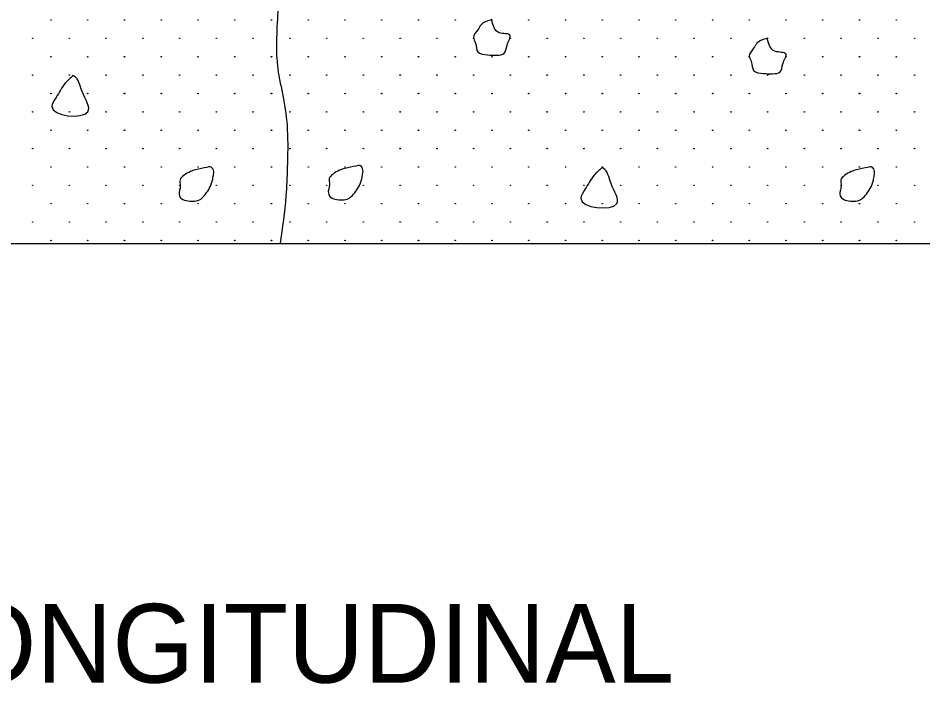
# Model space of a CAD drawing. Extents: x 0 to 2.83, y 0 to 1.83.
# Drawn here: x 0.8083 to 0.9819, y 0.4458 to 0.5726 of the extents above; entities that cross this region are included whole.
import ezdxf

# ---------------------------------------------------------------- set-up
doc = ezdxf.new("R2010")
doc.units = 0
doc.layers.add('RD_Pr_Roadway_Items', color=7, linetype='Continuous')
doc.layers.add('RD_Pr_Roadway_Notes', color=7, linetype='Continuous')

msp = doc.modelspace()

# ---------------------------------------------------------------- linework, layer by layer
at = {"layer": 'RD_Pr_Roadway_Items'}
msp.add_line((0.74437, 0.52964), (0.98189, 0.52964), dxfattribs=at)
for centre in [(0.81456, 0.57224), (0.82155, 0.57224), (0.82855, 0.57224), (0.83555, 0.57224), (0.84255, 0.57224), (0.84955, 0.57224), (0.85654, 0.57224), (0.86354, 0.57224), (0.87054, 0.57224), (0.87754, 0.57224), (0.88453, 0.57224), (0.89153, 0.57224), (0.89853, 0.57224), (0.90553, 0.57224), (0.91253, 0.57224), (0.91952, 0.57224), (0.92652, 0.57224), (0.93352, 0.57224), (0.94052, 0.57224), (0.94752, 0.57224), (0.95451, 0.57224), (0.96151, 0.57224), (0.96851, 0.57224), (0.97551, 0.57224), (0.81106, 0.56874), (0.81805, 0.56874), (0.82505, 0.56874), (0.83205, 0.56874), (0.83905, 0.56874), (0.84605, 0.56874), (0.85304, 0.56874), (0.86004, 0.56874), (0.86704, 0.56874), (0.87404, 0.56874), (0.88104, 0.56874), (0.88803, 0.56874), (0.89503, 0.56874), (0.90203, 0.56874), (0.90903, 0.56874), (0.91603, 0.56874), (0.92302, 0.56874), (0.93002, 0.56874), (0.93702, 0.56874), (0.94402, 0.56874), (0.95102, 0.56874), (0.95801, 0.56874), (0.96501, 0.56874), (0.97201, 0.56874), (0.97901, 0.56874), (0.81456, 0.56524), (0.82155, 0.56524), (0.82855, 0.56524), (0.83555, 0.56524), (0.84255, 0.56524), (0.84955, 0.56524), (0.85654, 0.56524), (0.86354, 0.56524), (0.87054, 0.56524), (0.87754, 0.56524), (0.88453, 0.56524), (0.89153, 0.56524), (0.89853, 0.56524), (0.90553, 0.56524), (0.91253, 0.56524), (0.91952, 0.56524), (0.92652, 0.56524), (0.93352, 0.56524), (0.94052, 0.56524), (0.94752, 0.56524), (0.95451, 0.56524), (0.96151, 0.56524), (0.96851, 0.56524), (0.97551, 0.56524), (0.81106, 0.56174), (0.81805, 0.56174), (0.82505, 0.56174), (0.83205, 0.56174), (0.83905, 0.56174), (0.84605, 0.56174), (0.85304, 0.56174), (0.86004, 0.56174), (0.86704, 0.56174), (0.87404, 0.56174), (0.88104, 0.56174), (0.88803, 0.56174), (0.89503, 0.56174), (0.90203, 0.56174), (0.90903, 0.56174), (0.91603, 0.56174), (0.92302, 0.56174), (0.93002, 0.56174), (0.93702, 0.56174), (0.94402, 0.56174), (0.95102, 0.56174), (0.95801, 0.56174), (0.96501, 0.56174), (0.97201, 0.56174), (0.97901, 0.56174), (0.81456, 0.55824), (0.82155, 0.55824), (0.82855, 0.55824), (0.83555, 0.55824), (0.84255, 0.55824), (0.84955, 0.55824), (0.85654, 0.55824), (0.86354, 0.55824), (0.87054, 0.55824), (0.87754, 0.55824), (0.88453, 0.55824), (0.89153, 0.55824), (0.89853, 0.55824), (0.90553, 0.55824), (0.91253, 0.55824), (0.91952, 0.55824), (0.92652, 0.55824), (0.93352, 0.55824), (0.94052, 0.55824), (0.94752, 0.55824), (0.95451, 0.55824), (0.96151, 0.55824), (0.96851, 0.55824), (0.97551, 0.55824), (0.81106, 0.55474), (0.81805, 0.55474), (0.82505, 0.55474), (0.83205, 0.55474), (0.83905, 0.55474), (0.84605, 0.55474), (0.85304, 0.55474), (0.86004, 0.55474), (0.86704, 0.55474), (0.87404, 0.55474), (0.88104, 0.55474), (0.88803, 0.55474), (0.89503, 0.55474), (0.90203, 0.55474), (0.90903, 0.55474), (0.91603, 0.55474), (0.92302, 0.55474), (0.93002, 0.55474), (0.93702, 0.55474), (0.94402, 0.55474), (0.95102, 0.55474), (0.95801, 0.55474), (0.96501, 0.55474), (0.97201, 0.55474), (0.97901, 0.55474), (0.81456, 0.55124), (0.82155, 0.55124), (0.82855, 0.55124), (0.83555, 0.55124), (0.84255, 0.55124), (0.84955, 0.55124), (0.85654, 0.55124), (0.86354, 0.55124), (0.87054, 0.55124), (0.87754, 0.55124), (0.88453, 0.55124), (0.89153, 0.55124), (0.89853, 0.55124), (0.90553, 0.55124), (0.91253, 0.55124), (0.91952, 0.55124), (0.92652, 0.55124), (0.93352, 0.55124), (0.94052, 0.55124), (0.94752, 0.55124), (0.95451, 0.55124), (0.96151, 0.55124), (0.96851, 0.55124), (0.97551, 0.55124), (0.81106, 0.54775), (0.81805, 0.54775), (0.82505, 0.54775), (0.83205, 0.54775), (0.83905, 0.54775), (0.84605, 0.54775), (0.85304, 0.54775), (0.86004, 0.54775), (0.86704, 0.54775), (0.87404, 0.54775), (0.88104, 0.54775), (0.88803, 0.54775), (0.89503, 0.54775), (0.90203, 0.54775), (0.90903, 0.54775), (0.91603, 0.54775), (0.92302, 0.54775), (0.93002, 0.54775), (0.93702, 0.54775), (0.94402, 0.54775), (0.95102, 0.54775), (0.95801, 0.54775), (0.96501, 0.54775), (0.97201, 0.54775), (0.97901, 0.54775), (0.81456, 0.54425), (0.82155, 0.54425), (0.82855, 0.54425), (0.83555, 0.54425), (0.84255, 0.54425), (0.84955, 0.54425), (0.85654, 0.54425), (0.86354, 0.54425), (0.87054, 0.54425), (0.87754, 0.54425), (0.88453, 0.54425), (0.89153, 0.54425), (0.89853, 0.54425), (0.90553, 0.54425), (0.91253, 0.54425), (0.91952, 0.54425), (0.92652, 0.54425), (0.93352, 0.54425), (0.94052, 0.54425), (0.94752, 0.54425), (0.95451, 0.54425), (0.96151, 0.54425), (0.96851, 0.54425), (0.97551, 0.54425), (0.81106, 0.54075), (0.81805, 0.54075), (0.82505, 0.54075), (0.83205, 0.54075), (0.83905, 0.54075), (0.84605, 0.54075), (0.85304, 0.54075), (0.86004, 0.54075), (0.86704, 0.54075), (0.87404, 0.54075), (0.88104, 0.54075), (0.88803, 0.54075), (0.89503, 0.54075), (0.90203, 0.54075), (0.90903, 0.54075), (0.91603, 0.54075), (0.92302, 0.54075), (0.93002, 0.54075), (0.93702, 0.54075), (0.94402, 0.54075), (0.95102, 0.54075), (0.95801, 0.54075), (0.96501, 0.54075), (0.97201, 0.54075), (0.97901, 0.54075), (0.81456, 0.53725), (0.82155, 0.53725), (0.82855, 0.53725), (0.83555, 0.53725), (0.84255, 0.53725), (0.84955, 0.53725), (0.85654, 0.53725), (0.86354, 0.53725), (0.87054, 0.53725), (0.87754, 0.53725), (0.88453, 0.53725), (0.89153, 0.53725), (0.89853, 0.53725), (0.90553, 0.53725), (0.91253, 0.53725), (0.91952, 0.53725), (0.92652, 0.53725), (0.93352, 0.53725), (0.94052, 0.53725), (0.94752, 0.53725), (0.95451, 0.53725), (0.96151, 0.53725), (0.96851, 0.53725), (0.97551, 0.53725), (0.81106, 0.53375), (0.81805, 0.53375), (0.82505, 0.53375), (0.83205, 0.53375), (0.83905, 0.53375), (0.84605, 0.53375), (0.85304, 0.53375), (0.86004, 0.53375), (0.86704, 0.53375), (0.87404, 0.53375), (0.88104, 0.53375), (0.88803, 0.53375), (0.89503, 0.53375), (0.90203, 0.53375), (0.90903, 0.53375), (0.91603, 0.53375), (0.92302, 0.53375), (0.93002, 0.53375), (0.93702, 0.53375), (0.94402, 0.53375), (0.95102, 0.53375), (0.95801, 0.53375), (0.96501, 0.53375), (0.97201, 0.53375), (0.97901, 0.53375), (0.81456, 0.53025), (0.82155, 0.53025), (0.82855, 0.53025), (0.83555, 0.53025), (0.84255, 0.53025), (0.84955, 0.53025), (0.85654, 0.53025), (0.86354, 0.53025), (0.87054, 0.53025), (0.87754, 0.53025), (0.88453, 0.53025), (0.89153, 0.53025), (0.89853, 0.53025), (0.90553, 0.53025), (0.91253, 0.53025), (0.91952, 0.53025), (0.92652, 0.53025), (0.93352, 0.53025), (0.94052, 0.53025), (0.94752, 0.53025), (0.95451, 0.53025), (0.96151, 0.53025), (0.96851, 0.53025), (0.97551, 0.53025)]:
    msp.add_circle(centre, 0.0000495, dxfattribs=at)
for points in [[(0.85818, 0.62614), (0.85826, 0.61742), (0.85877, 0.61483), (0.85877, 0.60916), (0.85877, 0.60322), (0.858, 0.59755), (0.858, 0.59367), (0.858, 0.58593), (0.858, 0.58102), (0.85774, 0.5738), (0.85749, 0.56812), (0.85774, 0.56296), (0.85877, 0.55753), (0.85955, 0.55134), (0.85955, 0.54411), (0.85929, 0.53869), (0.85818, 0.52964)], [(0.89848, 0.57231), (0.89645, 0.57134), (0.89583, 0.5704), (0.89499, 0.56892), (0.89539, 0.56786), (0.89583, 0.56617), (0.89769, 0.5656), (0.89944, 0.56555), (0.90085, 0.5659), (0.9014, 0.56746), (0.90197, 0.56932), (0.89989, 0.56983), (0.89848, 0.57221)], [(0.95099, 0.56876), (0.94897, 0.5678), (0.94835, 0.56686), (0.94751, 0.56537), (0.9479, 0.56431), (0.94835, 0.56263), (0.9502, 0.56206), (0.95196, 0.56201), (0.95337, 0.56235), (0.95391, 0.56391), (0.95448, 0.56577), (0.95241, 0.56629), (0.95099, 0.56866)], [(0.81872, 0.56157), (0.81726, 0.56019), (0.81551, 0.55746), (0.81471, 0.55578), (0.82159, 0.55477), (0.82048, 0.5586), (0.81894, 0.56152), (0.81867, 0.56165)], [(0.84429, 0.54415), (0.84209, 0.5437), (0.8411, 0.54336), (0.83984, 0.54264), (0.83912, 0.5418), (0.83917, 0.54066), (0.83895, 0.53898), (0.8394, 0.53823), (0.84058, 0.53779), (0.84194, 0.53774), (0.84306, 0.53814), (0.84397, 0.53908), (0.84476, 0.54026), (0.84531, 0.54172), (0.84548, 0.54264), (0.84548, 0.54365), (0.84486, 0.54427), (0.84437, 0.54422)], [(0.87271, 0.54441), (0.87051, 0.54396), (0.86952, 0.54361), (0.86826, 0.5429), (0.86754, 0.54205), (0.86759, 0.54092), (0.86737, 0.53923), (0.86781, 0.53849), (0.869, 0.53805), (0.87036, 0.538), (0.87148, 0.53839), (0.87239, 0.53933), (0.87318, 0.54052), (0.87373, 0.54198), (0.8739, 0.5429), (0.8739, 0.54391), (0.87328, 0.54453), (0.87279, 0.54448)], [(0.91944, 0.54406), (0.91798, 0.54268), (0.91623, 0.53996), (0.91544, 0.53827), (0.92231, 0.53726), (0.9212, 0.54109), (0.91967, 0.54401), (0.91939, 0.54414)], [(0.97013, 0.54415), (0.96793, 0.5437), (0.96694, 0.54336), (0.96568, 0.54264), (0.96496, 0.5418), (0.96501, 0.54066), (0.96479, 0.53898), (0.96524, 0.53823), (0.96642, 0.53779), (0.96778, 0.53774), (0.9689, 0.53814), (0.96981, 0.53908), (0.97061, 0.54026), (0.97115, 0.54172), (0.97132, 0.54264), (0.97132, 0.54365), (0.9707, 0.54427), (0.97021, 0.54422)]]:
    msp.add_spline(points, degree=3, dxfattribs=at)

# ---------------------------------------------------------------- texts
at = {"layer": 'RD_Pr_Roadway_Notes'}
msp.add_text('LONGITUDINAL', height=0.015, dxfattribs=at).set_placement((0.785, 0.446))

doc.saveas('drawing.dxf')
